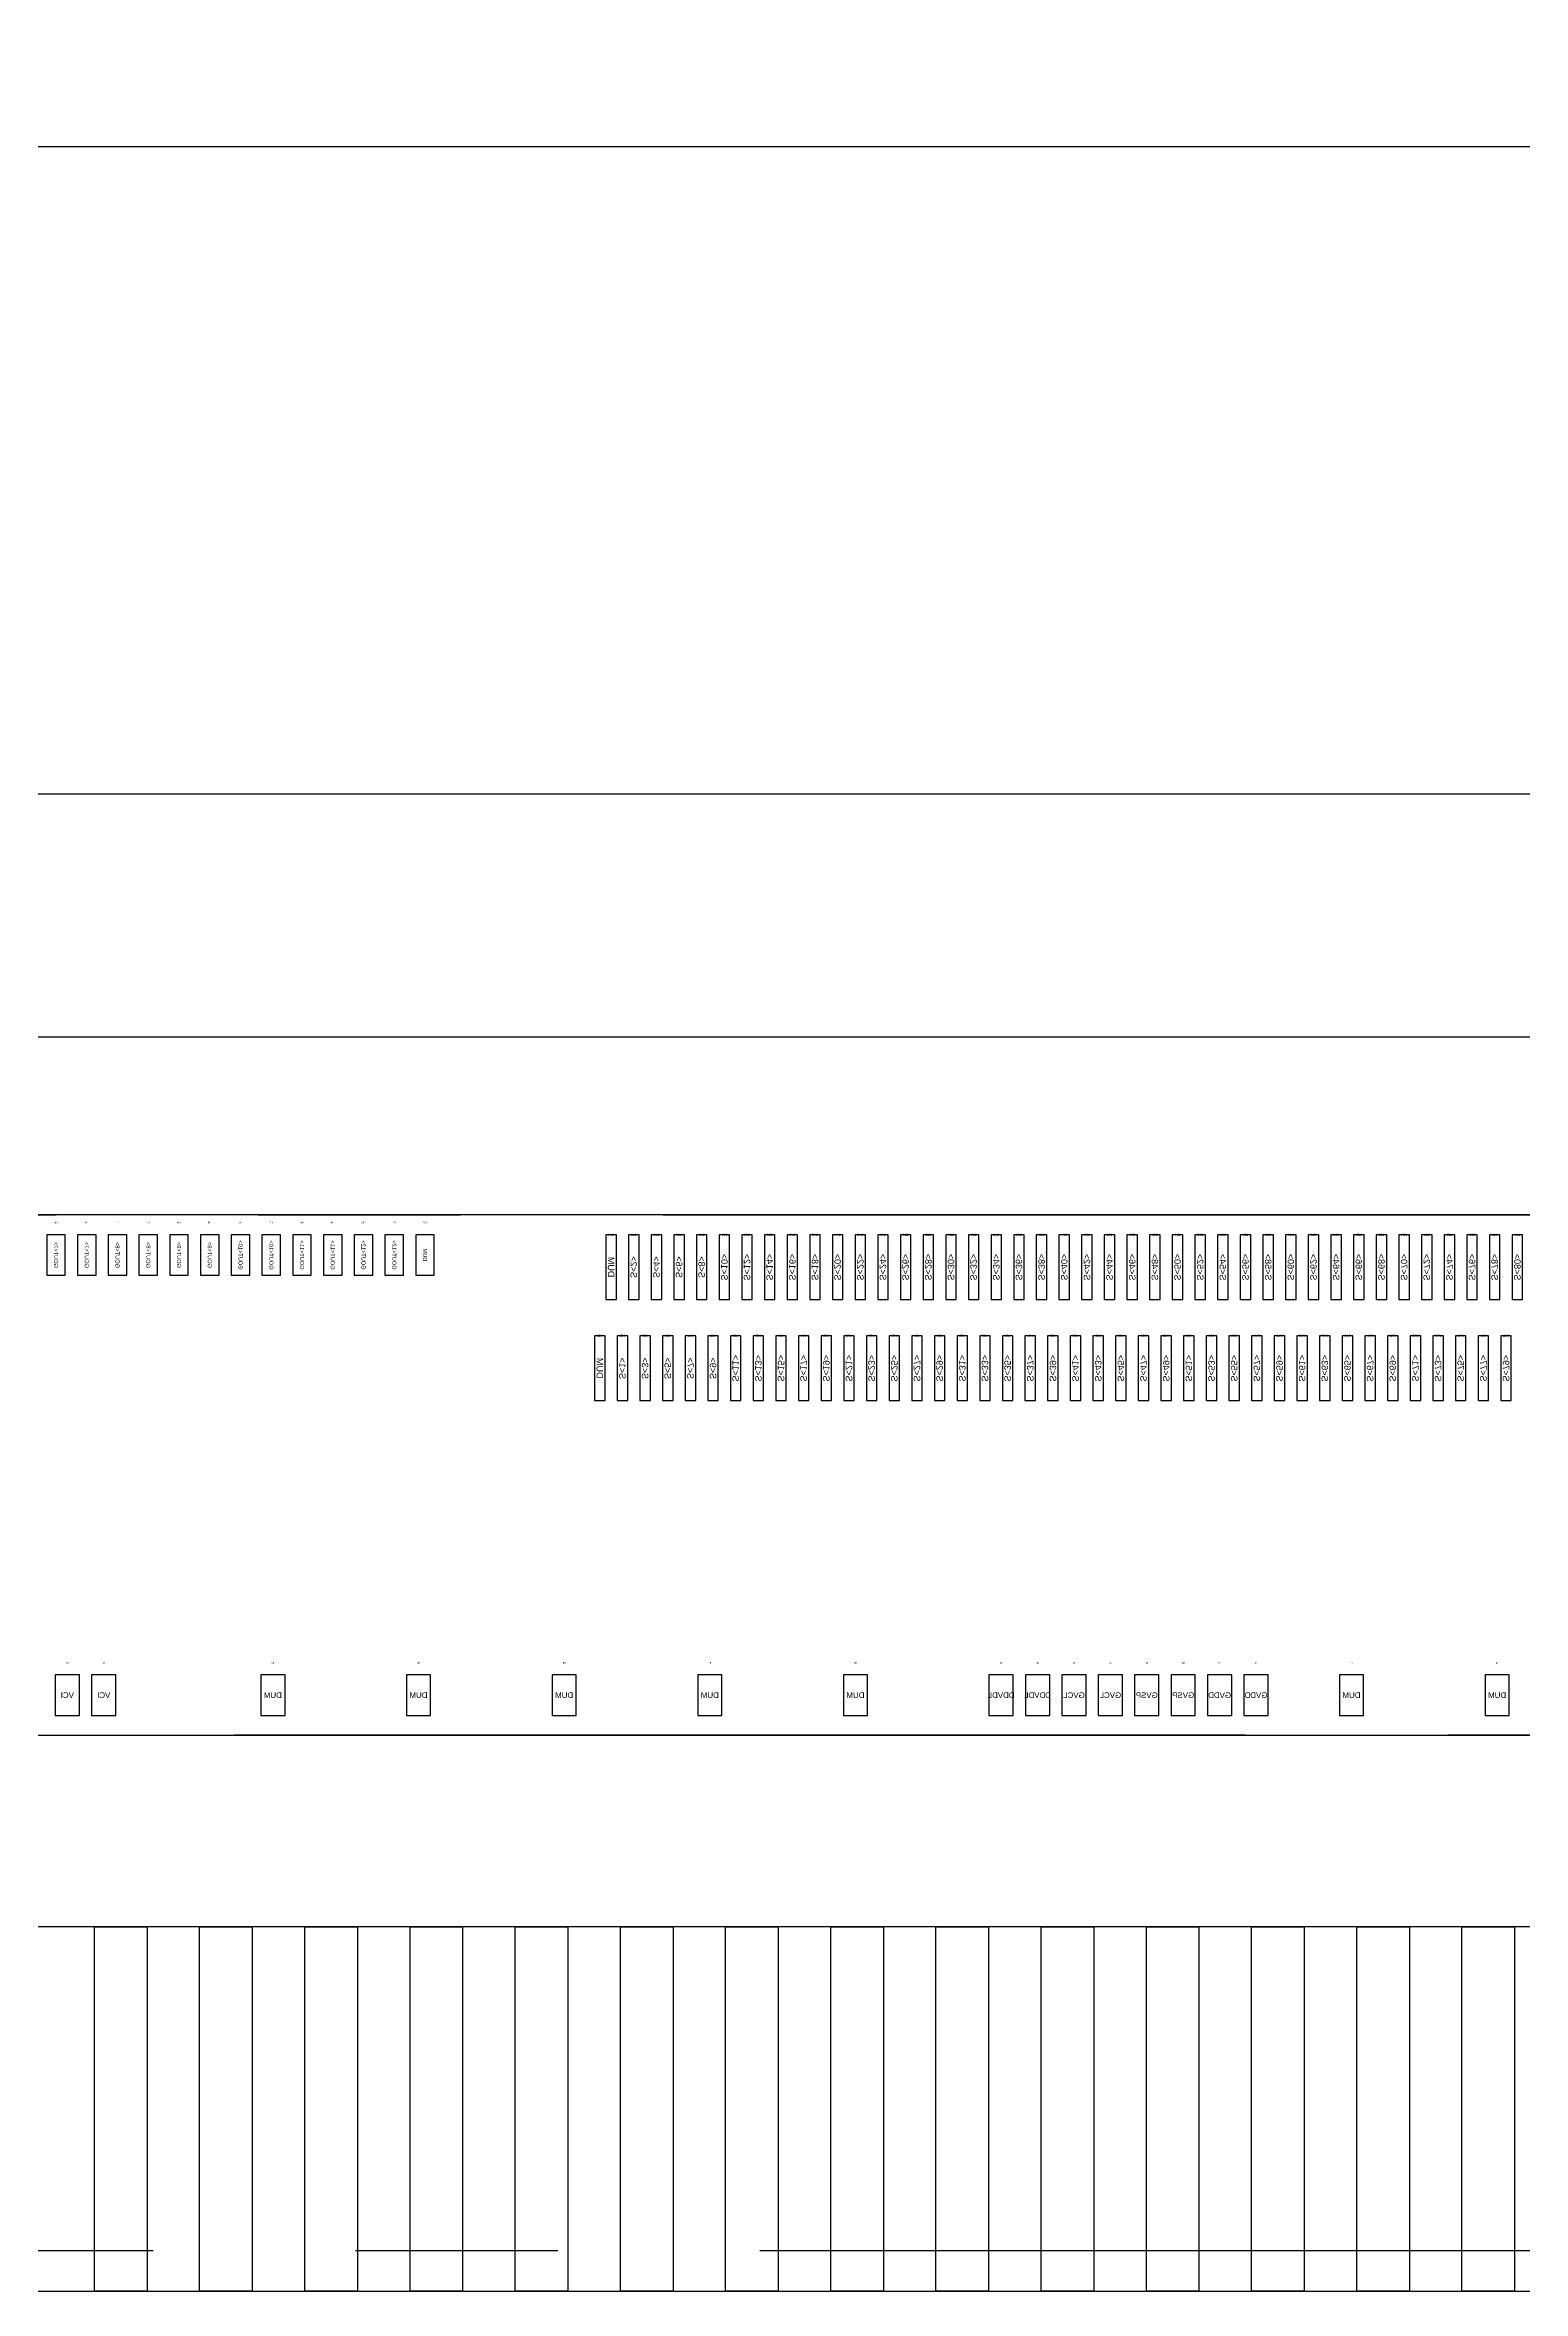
# Model space of a CAD drawing. Header units: millimetres. Extents: x 818 to 1306, y 1648 to 2013.
# Drawn here: x 947.081 to 948.908, y 1840.103 to 1842.879 of the extents above; entities that cross this region are included whole.
import ezdxf
from ezdxf.enums import TextEntityAlignment as Align

# ---------------------------------------------------------------- set-up
doc = ezdxf.new("R2010")
doc.units = ezdxf.units.MM
doc.linetypes.add('CENTER', pattern=[2, 1.25, -0.25, 0.25, -0.25])
for name, color, linetype in [('110_000', 3, 'Continuous'), ('192_000', 3, 'Continuous'), ('249_254', 3, 'Continuous'), ('ARRAY', 255, 'Continuous'), ('center', 1, 'CENTER'), ('CF', 211, 'Continuous'), ('FPC', 30, 'Continuous')]:
    doc.layers.add(name, color=color, linetype=linetype)
doc.layers.add('尺寸线 DIM', color=3, linetype='Continuous', lineweight=15)
doc.styles.get("Standard").update_dxf_attribs({"font": 'arial.ttf'})
doc.styles.add('TITLE', font='arial.ttf')
doc.dimstyles.new('ISO-25$7', dxfattribs={"dimscale": 0.5, "dimtxt": 2.5, "dimasz": 2, "dimexe": 0.65, "dimexo": 0, "dimtad": 0, "dimdsep": 46, "dimtxsty": 'TITLE', "dimcen": 1.6, "dimclrd": 7, "dimclre": 73, "dimclrt": 7, "dimazin": 0, "dimtfac": 1, "dimtofl": 0, "dimtmove": 0, "dimatfit": 0, "dimfxl": 1, "dimtolj": 1, "dimlwd": 9, "dimlwe": 9, "dimarcsym": 0})

# ---------------------------------------------------------------- blocks, each defined once
blk = doc.blocks.new('NV3006A1N_PAD')
at = {"layer": '110_000'}
for points in [[(2.2975, 0.217), (2.2975, 0.297), (2.3105, 0.297), (2.3105, 0.217), (2.2975, 0.217)], [(2.3255, 0.217), (2.3255, 0.297), (2.3385, 0.297), (2.3385, 0.217), (2.3255, 0.217)], [(2.3535, 0.217), (2.3535, 0.297), (2.3665, 0.297), (2.3665, 0.217), (2.3535, 0.217)], [(2.3815, 0.217), (2.3815, 0.297), (2.3945, 0.297), (2.3945, 0.217), (2.3815, 0.217)], [(2.4095, 0.217), (2.4095, 0.297), (2.4225, 0.297), (2.4225, 0.217), (2.4095, 0.217)], [(2.4375, 0.217), (2.4375, 0.297), (2.4505, 0.297), (2.4505, 0.217), (2.4375, 0.217)], [(2.4655, 0.217), (2.4655, 0.297), (2.4785, 0.297), (2.4785, 0.217), (2.4655, 0.217)], [(2.4935, 0.217), (2.4935, 0.297), (2.5065, 0.297), (2.5065, 0.217), (2.4935, 0.217)], [(2.5215, 0.217), (2.5215, 0.297), (2.5345, 0.297), (2.5345, 0.217), (2.5215, 0.217)], [(2.5495, 0.217), (2.5495, 0.297), (2.5625, 0.297), (2.5625, 0.217), (2.5495, 0.217)], [(2.5775, 0.217), (2.5775, 0.297), (2.5905, 0.297), (2.5905, 0.217), (2.5775, 0.217)], [(2.6055, 0.217), (2.6055, 0.297), (2.6185, 0.297), (2.6185, 0.217), (2.6055, 0.217)], [(2.6335, 0.217), (2.6335, 0.297), (2.6465, 0.297), (2.6465, 0.217), (2.6335, 0.217)], [(2.6615, 0.217), (2.6615, 0.297), (2.6745, 0.297), (2.6745, 0.217), (2.6615, 0.217)], [(2.6895, 0.217), (2.6895, 0.297), (2.7025, 0.297), (2.7025, 0.217), (2.6895, 0.217)], [(2.7175, 0.217), (2.7175, 0.297), (2.7305, 0.297), (2.7305, 0.217), (2.7175, 0.217)], [(2.7455, 0.217), (2.7455, 0.297), (2.7585, 0.297), (2.7585, 0.217), (2.7455, 0.217)], [(2.7735, 0.217), (2.7735, 0.297), (2.7865, 0.297), (2.7865, 0.217), (2.7735, 0.217)], [(2.8015, 0.217), (2.8015, 0.297), (2.8145, 0.297), (2.8145, 0.217), (2.8015, 0.217)], [(2.8295, 0.217), (2.8295, 0.297), (2.8425, 0.297), (2.8425, 0.217), (2.8295, 0.217)], [(2.8575, 0.217), (2.8575, 0.297), (2.8705, 0.297), (2.8705, 0.217), (2.8575, 0.217)], [(2.8855, 0.217), (2.8855, 0.297), (2.8985, 0.297), (2.8985, 0.217), (2.8855, 0.217)], [(2.9135, 0.217), (2.9135, 0.297), (2.9265, 0.297), (2.9265, 0.217), (2.9135, 0.217)], [(2.9415, 0.217), (2.9415, 0.297), (2.9545, 0.297), (2.9545, 0.217), (2.9415, 0.217)], [(2.9695, 0.217), (2.9695, 0.297), (2.9825, 0.297), (2.9825, 0.217), (2.9695, 0.217)], [(2.9975, 0.217), (2.9975, 0.297), (3.0105, 0.297), (3.0105, 0.217), (2.9975, 0.217)], [(3.0255, 0.217), (3.0255, 0.297), (3.0385, 0.297), (3.0385, 0.217), (3.0255, 0.217)], [(3.0535, 0.217), (3.0535, 0.297), (3.0665, 0.297), (3.0665, 0.217), (3.0535, 0.217)], [(3.0815, 0.217), (3.0815, 0.297), (3.0945, 0.297), (3.0945, 0.217), (3.0815, 0.217)], [(3.1095, 0.217), (3.1095, 0.297), (3.1225, 0.297), (3.1225, 0.217), (3.1095, 0.217)], [(3.1375, 0.217), (3.1375, 0.297), (3.1505, 0.297), (3.1505, 0.217), (3.1375, 0.217)], [(3.1655, 0.217), (3.1655, 0.297), (3.1785, 0.297), (3.1785, 0.217), (3.1655, 0.217)], [(3.1935, 0.217), (3.1935, 0.297), (3.2065, 0.297), (3.2065, 0.217), (3.1935, 0.217)], [(3.2215, 0.217), (3.2215, 0.297), (3.2345, 0.297), (3.2345, 0.217), (3.2215, 0.217)], [(3.2495, 0.217), (3.2495, 0.297), (3.2625, 0.297), (3.2625, 0.217), (3.2495, 0.217)], [(3.2775, 0.217), (3.2775, 0.297), (3.2905, 0.297), (3.2905, 0.217), (3.2775, 0.217)], [(3.3055, 0.217), (3.3055, 0.297), (3.3185, 0.297), (3.3185, 0.217), (3.3055, 0.217)], [(3.3335, 0.217), (3.3335, 0.297), (3.3465, 0.297), (3.3465, 0.217), (3.3335, 0.217)], [(3.3615, 0.217), (3.3615, 0.297), (3.3745, 0.297), (3.3745, 0.217), (3.3615, 0.217)], [(3.3895, 0.217), (3.3895, 0.297), (3.4025, 0.297), (3.4025, 0.217), (3.3895, 0.217)], [(3.4175, 0.217), (3.4175, 0.297), (3.4305, 0.297), (3.4305, 0.217), (3.4175, 0.217)], [(3.6425, 0.247), (3.6425, 0.297), (3.6655, 0.297), (3.6655, 0.247), (3.6425, 0.247)], [(3.6805, 0.247), (3.6805, 0.297), (3.7035, 0.297), (3.7035, 0.247), (3.6805, 0.247)], [(3.7185, 0.247), (3.7185, 0.297), (3.7415, 0.297), (3.7415, 0.247), (3.7185, 0.247)], [(3.7565, 0.247), (3.7565, 0.297), (3.7795, 0.297), (3.7795, 0.247), (3.7565, 0.247)], [(3.7945, 0.247), (3.7945, 0.297), (3.8175, 0.297), (3.8175, 0.247), (3.7945, 0.247)], [(3.8325, 0.247), (3.8325, 0.297), (3.8555, 0.297), (3.8555, 0.247), (3.8325, 0.247)], [(3.8705, 0.247), (3.8705, 0.297), (3.8935, 0.297), (3.8935, 0.247), (3.8705, 0.247)], [(3.9085, 0.247), (3.9085, 0.297), (3.9315, 0.297), (3.9315, 0.247), (3.9085, 0.247)], [(3.9465, 0.247), (3.9465, 0.297), (3.9695, 0.297), (3.9695, 0.247), (3.9465, 0.247)], [(3.9845, 0.247), (3.9845, 0.297), (4.0075, 0.297), (4.0075, 0.247), (3.9845, 0.247)], [(4.0225, 0.247), (4.0225, 0.297), (4.0455, 0.297), (4.0455, 0.247), (4.0225, 0.247)], [(4.0605, 0.247), (4.0605, 0.297), (4.0835, 0.297), (4.0835, 0.247), (4.0605, 0.247)], [(4.0985, 0.247), (4.0985, 0.297), (4.1215, 0.297), (4.1215, 0.247), (4.0985, 0.247)], [(2.3115, 0.092), (2.3115, 0.172), (2.3245, 0.172), (2.3245, 0.092), (2.3115, 0.092)], [(2.3395, 0.092), (2.3395, 0.172), (2.3525, 0.172), (2.3525, 0.092), (2.3395, 0.092)], [(2.3675, 0.092), (2.3675, 0.172), (2.3805, 0.172), (2.3805, 0.092), (2.3675, 0.092)], [(2.3955, 0.092), (2.3955, 0.172), (2.4085, 0.172), (2.4085, 0.092), (2.3955, 0.092)], [(2.4235, 0.092), (2.4235, 0.172), (2.4365, 0.172), (2.4365, 0.092), (2.4235, 0.092)], [(2.4515, 0.092), (2.4515, 0.172), (2.4645, 0.172), (2.4645, 0.092), (2.4515, 0.092)], [(2.4795, 0.092), (2.4795, 0.172), (2.4925, 0.172), (2.4925, 0.092), (2.4795, 0.092)], [(2.5075, 0.092), (2.5075, 0.172), (2.5205, 0.172), (2.5205, 0.092), (2.5075, 0.092)], [(2.5355, 0.092), (2.5355, 0.172), (2.5485, 0.172), (2.5485, 0.092), (2.5355, 0.092)], [(2.5635, 0.092), (2.5635, 0.172), (2.5765, 0.172), (2.5765, 0.092), (2.5635, 0.092)], [(2.5915, 0.092), (2.5915, 0.172), (2.6045, 0.172), (2.6045, 0.092), (2.5915, 0.092)], [(2.6195, 0.092), (2.6195, 0.172), (2.6325, 0.172), (2.6325, 0.092), (2.6195, 0.092)], [(2.6475, 0.092), (2.6475, 0.172), (2.6605, 0.172), (2.6605, 0.092), (2.6475, 0.092)], [(2.6755, 0.092), (2.6755, 0.172), (2.6885, 0.172), (2.6885, 0.092), (2.6755, 0.092)], [(2.7035, 0.092), (2.7035, 0.172), (2.7165, 0.172), (2.7165, 0.092), (2.7035, 0.092)], [(2.7315, 0.092), (2.7315, 0.172), (2.7445, 0.172), (2.7445, 0.092), (2.7315, 0.092)], [(2.7595, 0.092), (2.7595, 0.172), (2.7725, 0.172), (2.7725, 0.092), (2.7595, 0.092)], [(2.7875, 0.092), (2.7875, 0.172), (2.8005, 0.172), (2.8005, 0.092), (2.7875, 0.092)], [(2.8155, 0.092), (2.8155, 0.172), (2.8285, 0.172), (2.8285, 0.092), (2.8155, 0.092)], [(2.8435, 0.092), (2.8435, 0.172), (2.8565, 0.172), (2.8565, 0.092), (2.8435, 0.092)], [(2.8715, 0.092), (2.8715, 0.172), (2.8845, 0.172), (2.8845, 0.092), (2.8715, 0.092)], [(2.8995, 0.092), (2.8995, 0.172), (2.9125, 0.172), (2.9125, 0.092), (2.8995, 0.092)], [(2.9275, 0.092), (2.9275, 0.172), (2.9405, 0.172), (2.9405, 0.092), (2.9275, 0.092)], [(2.9555, 0.092), (2.9555, 0.172), (2.9685, 0.172), (2.9685, 0.092), (2.9555, 0.092)], [(2.9835, 0.092), (2.9835, 0.172), (2.9965, 0.172), (2.9965, 0.092), (2.9835, 0.092)], [(3.0115, 0.092), (3.0115, 0.172), (3.0245, 0.172), (3.0245, 0.092), (3.0115, 0.092)], [(3.0395, 0.092), (3.0395, 0.172), (3.0525, 0.172), (3.0525, 0.092), (3.0395, 0.092)], [(3.0675, 0.092), (3.0675, 0.172), (3.0805, 0.172), (3.0805, 0.092), (3.0675, 0.092)], [(3.0955, 0.092), (3.0955, 0.172), (3.1085, 0.172), (3.1085, 0.092), (3.0955, 0.092)], [(3.1235, 0.092), (3.1235, 0.172), (3.1365, 0.172), (3.1365, 0.092), (3.1235, 0.092)], [(3.1515, 0.092), (3.1515, 0.172), (3.1645, 0.172), (3.1645, 0.092), (3.1515, 0.092)], [(3.1795, 0.092), (3.1795, 0.172), (3.1925, 0.172), (3.1925, 0.092), (3.1795, 0.092)], [(3.2075, 0.092), (3.2075, 0.172), (3.2205, 0.172), (3.2205, 0.092), (3.2075, 0.092)], [(3.2355, 0.092), (3.2355, 0.172), (3.2485, 0.172), (3.2485, 0.092), (3.2355, 0.092)], [(3.2635, 0.092), (3.2635, 0.172), (3.2765, 0.172), (3.2765, 0.092), (3.2635, 0.092)], [(3.2915, 0.092), (3.2915, 0.172), (3.3045, 0.172), (3.3045, 0.092), (3.2915, 0.092)], [(3.3195, 0.092), (3.3195, 0.172), (3.3325, 0.172), (3.3325, 0.092), (3.3195, 0.092)], [(3.3475, 0.092), (3.3475, 0.172), (3.3605, 0.172), (3.3605, 0.092), (3.3475, 0.092)], [(3.3755, 0.092), (3.3755, 0.172), (3.3885, 0.172), (3.3885, 0.092), (3.3755, 0.092)], [(3.4035, 0.092), (3.4035, 0.172), (3.4165, 0.172), (3.4165, 0.092), (3.4035, 0.092)], [(3.4315, 0.092), (3.4315, 0.172), (3.4445, 0.172), (3.4445, 0.092), (3.4315, 0.092)], [(2.314, -0.297), (2.314, -0.247), (2.344, -0.247), (2.344, -0.297), (2.314, -0.297)], [(2.494, -0.297), (2.494, -0.247), (2.524, -0.247), (2.524, -0.297), (2.494, -0.297)], [(2.612, -0.297), (2.612, -0.247), (2.642, -0.247), (2.642, -0.297), (2.612, -0.297)], [(2.657, -0.297), (2.657, -0.247), (2.687, -0.247), (2.687, -0.297), (2.657, -0.297)], [(2.702, -0.297), (2.702, -0.247), (2.732, -0.247), (2.732, -0.297), (2.702, -0.297)], [(2.747, -0.297), (2.747, -0.247), (2.777, -0.247), (2.777, -0.297), (2.747, -0.297)], [(2.792, -0.297), (2.792, -0.247), (2.822, -0.247), (2.822, -0.297), (2.792, -0.297)], [(2.837, -0.297), (2.837, -0.247), (2.867, -0.247), (2.867, -0.297), (2.837, -0.297)], [(2.882, -0.297), (2.882, -0.247), (2.912, -0.247), (2.912, -0.297), (2.882, -0.297)], [(2.927, -0.297), (2.927, -0.247), (2.957, -0.247), (2.957, -0.297), (2.927, -0.297)], [(3.107, -0.297), (3.107, -0.247), (3.137, -0.247), (3.137, -0.297), (3.107, -0.297)], [(3.287, -0.297), (3.287, -0.247), (3.317, -0.247), (3.317, -0.297), (3.287, -0.297)], [(3.467, -0.297), (3.467, -0.247), (3.497, -0.247), (3.497, -0.297), (3.467, -0.297)], [(3.647, -0.297), (3.647, -0.247), (3.677, -0.247), (3.677, -0.297), (3.647, -0.297)], [(3.827, -0.297), (3.827, -0.247), (3.857, -0.247), (3.857, -0.297), (3.827, -0.297)], [(4.036, -0.297), (4.036, -0.247), (4.066, -0.247), (4.066, -0.297), (4.036, -0.297)], [(4.081, -0.297), (4.081, -0.247), (4.111, -0.247), (4.111, -0.297), (4.081, -0.297)]]:
    blk.add_lwpolyline(points, dxfattribs=at)
at = {"layer": '249_254'}
blk.add_lwpolyline([(-5.36, -0.3215), (-5.36, 0.3215), (5.36, 0.3215), (5.36, -0.3215), (-5.36, -0.3215)], dxfattribs=at)
at = {"layer": '110_000'}
for s, height, p in [('DUM', 0.005, (3.654, 0.272)), ('GOUT<12>', 0.005, (3.692, 0.272)), ('GOUT<12>', 0.005, (3.73, 0.272)), ('GOUT<11>', 0.005, (3.768, 0.272)), ('GOUT<11>', 0.005, (3.806, 0.272)), ('GOUT<10>', 0.005, (3.844, 0.272)), ('GOUT<10>', 0.005, (3.882, 0.272)), ('GOUT<9>', 0.005, (3.92, 0.272)), ('GOUT<9>', 0.005, (3.958, 0.272)), ('GOUT<8>', 0.005, (3.996, 0.272)), ('GOUT<8>', 0.005, (4.034, 0.272)), ('GOUT<7>', 0.005, (4.072, 0.272)), ('GOUT<7>', 0.005, (4.11, 0.272)), ('S<80>', 0.008, (2.304, 0.257)), ('S<78>', 0.008, (2.332, 0.257)), ('S<76>', 0.008, (2.36, 0.257)), ('S<74>', 0.008, (2.388, 0.257)), ('S<72>', 0.008, (2.416, 0.257)), ('S<70>', 0.008, (2.444, 0.257)), ('S<68>', 0.008, (2.472, 0.257)), ('S<66>', 0.008, (2.5, 0.257)), ('S<64>', 0.008, (2.528, 0.257)), ('S<62>', 0.008, (2.556, 0.257)), ('S<60>', 0.008, (2.584, 0.257)), ('S<58>', 0.008, (2.612, 0.257)), ('S<56>', 0.008, (2.64, 0.257)), ('S<54>', 0.008, (2.668, 0.257)), ('S<52>', 0.008, (2.696, 0.257)), ('S<50>', 0.008, (2.724, 0.257)), ('S<48>', 0.008, (2.752, 0.257)), ('S<46>', 0.008, (2.78, 0.257)), ('S<44>', 0.008, (2.808, 0.257)), ('S<42>', 0.008, (2.836, 0.257)), ('S<40>', 0.008, (2.864, 0.257)), ('S<38>', 0.008, (2.892, 0.257)), ('S<36>', 0.008, (2.92, 0.257)), ('S<34>', 0.008, (2.948, 0.257)), ('S<32>', 0.008, (2.976, 0.257)), ('S<30>', 0.008, (3.004, 0.257)), ('S<28>', 0.008, (3.032, 0.257)), ('S<26>', 0.008, (3.06, 0.257)), ('S<24>', 0.008, (3.088, 0.257)), ('S<22>', 0.008, (3.116, 0.257)), ('S<20>', 0.008, (3.144, 0.257)), ('S<18>', 0.008, (3.172, 0.257)), ('S<16>', 0.008, (3.2, 0.257)), ('S<14>', 0.008, (3.228, 0.257)), ('S<12>', 0.008, (3.256, 0.257)), ('S<10>', 0.008, (3.284, 0.257)), ('S<8>', 0.008, (3.312, 0.257)), ('S<6>', 0.008, (3.34, 0.257)), ('S<4>', 0.008, (3.368, 0.257)), ('S<2>', 0.008, (3.396, 0.257)), ('DUM', 0.008, (3.424, 0.257)), ('S<79>', 0.008, (2.318, 0.132)), ('S<77>', 0.008, (2.346, 0.132)), ('S<75>', 0.008, (2.374, 0.132)), ('S<73>', 0.008, (2.402, 0.132)), ('S<71>', 0.008, (2.43, 0.132)), ('S<69>', 0.008, (2.458, 0.132)), ('S<67>', 0.008, (2.486, 0.132)), ('S<65>', 0.008, (2.514, 0.132)), ('S<63>', 0.008, (2.542, 0.132)), ('S<61>', 0.008, (2.57, 0.132)), ('S<59>', 0.008, (2.598, 0.132)), ('S<57>', 0.008, (2.626, 0.132)), ('S<55>', 0.008, (2.654, 0.132)), ('S<53>', 0.008, (2.682, 0.132)), ('S<51>', 0.008, (2.71, 0.132)), ('S<49>', 0.008, (2.738, 0.132)), ('S<47>', 0.008, (2.766, 0.132)), ('S<45>', 0.008, (2.794, 0.132)), ('S<43>', 0.008, (2.822, 0.132)), ('S<41>', 0.008, (2.85, 0.132)), ('S<39>', 0.008, (2.878, 0.132)), ('S<37>', 0.008, (2.906, 0.132)), ('S<35>', 0.008, (2.934, 0.132)), ('S<33>', 0.008, (2.962, 0.132)), ('S<31>', 0.008, (2.99, 0.132)), ('S<29>', 0.008, (3.018, 0.132)), ('S<27>', 0.008, (3.046, 0.132)), ('S<25>', 0.008, (3.074, 0.132)), ('S<23>', 0.008, (3.102, 0.132)), ('S<21>', 0.008, (3.13, 0.132)), ('S<19>', 0.008, (3.158, 0.132)), ('S<17>', 0.008, (3.186, 0.132)), ('S<15>', 0.008, (3.214, 0.132)), ('S<13>', 0.008, (3.242, 0.132)), ('S<11>', 0.008, (3.27, 0.132)), ('S<9>', 0.008, (3.298, 0.132)), ('S<7>', 0.008, (3.326, 0.132)), ('S<5>', 0.008, (3.354, 0.132)), ('S<3>', 0.008, (3.382, 0.132)), ('S<1>', 0.008, (3.41, 0.132)), ('DUM', 0.008, (3.438, 0.132))]:
    blk.add_text(s, height=height, rotation=90, dxfattribs=at).set_placement(p, align=Align.MIDDLE_CENTER)
for s, p in [('DUM', (2.329, -0.272)), ('DUM', (2.509, -0.272)), ('GVDD', (2.627, -0.272)), ('GVDD', (2.672, -0.272)), ('GVSP', (2.717, -0.272)), ('GVSP', (2.762, -0.272)), ('GVCL', (2.807, -0.272)), ('GVCL', (2.852, -0.272)), ('DDVDL', (2.897, -0.272)), ('DDVDL', (2.942, -0.272)), ('DUM', (3.122, -0.272)), ('DUM', (3.302, -0.272)), ('DUM', (3.482, -0.272)), ('DUM', (3.662, -0.272)), ('DUM', (3.842, -0.272)), ('VCI', (4.051, -0.272)), ('VCI', (4.096, -0.272))]:
    blk.add_text(s, height=0.007, dxfattribs=at).set_placement(p, align=Align.MIDDLE_CENTER)
at = {"layer": '192_000'}
for s, height, p in [('152', 0.002, (3.654, 0.312)), ('151', 0.002, (3.692, 0.312)), ('150', 0.002, (3.73, 0.312)), ('149', 0.002, (3.768, 0.312)), ('148', 0.002, (3.806, 0.312)), ('147', 0.002, (3.844, 0.312)), ('146', 0.002, (3.882, 0.312)), ('145', 0.002, (3.92, 0.312)), ('144', 0.002, (3.958, 0.312)), ('143', 0.002, (3.996, 0.312)), ('142', 0.002, (4.034, 0.312)), ('141', 0.002, (4.072, 0.312)), ('140', 0.002, (4.11, 0.312)), ('234', 0.003, (2.304, 0.297)), ('232', 0.003, (2.332, 0.297)), ('230', 0.003, (2.36, 0.297)), ('228', 0.003, (2.388, 0.297)), ('226', 0.003, (2.416, 0.297)), ('224', 0.003, (2.444, 0.297)), ('222', 0.003, (2.472, 0.297)), ('220', 0.003, (2.5, 0.297)), ('218', 0.003, (2.528, 0.297)), ('216', 0.003, (2.556, 0.297)), ('214', 0.003, (2.584, 0.297)), ('212', 0.003, (2.612, 0.297)), ('210', 0.003, (2.64, 0.297)), ('208', 0.003, (2.668, 0.297)), ('206', 0.003, (2.696, 0.297)), ('204', 0.003, (2.724, 0.297)), ('202', 0.003, (2.752, 0.297)), ('200', 0.003, (2.78, 0.297)), ('198', 0.003, (2.808, 0.297)), ('196', 0.003, (2.836, 0.297)), ('194', 0.003, (2.864, 0.297)), ('192', 0.003, (2.892, 0.297)), ('190', 0.003, (2.92, 0.297)), ('188', 0.003, (2.948, 0.297)), ('186', 0.003, (2.976, 0.297)), ('184', 0.003, (3.004, 0.297)), ('182', 0.003, (3.032, 0.297)), ('180', 0.003, (3.06, 0.297)), ('178', 0.003, (3.088, 0.297)), ('176', 0.003, (3.116, 0.297)), ('174', 0.003, (3.144, 0.297)), ('172', 0.003, (3.172, 0.297)), ('170', 0.003, (3.2, 0.297)), ('168', 0.003, (3.228, 0.297)), ('166', 0.003, (3.256, 0.297)), ('164', 0.003, (3.284, 0.297)), ('162', 0.003, (3.312, 0.297)), ('160', 0.003, (3.34, 0.297)), ('158', 0.003, (3.368, 0.297)), ('156', 0.003, (3.396, 0.297)), ('154', 0.003, (3.424, 0.297)), ('233', 0.003, (2.318, 0.172)), ('231', 0.003, (2.346, 0.172)), ('229', 0.003, (2.374, 0.172)), ('227', 0.003, (2.402, 0.172)), ('225', 0.003, (2.43, 0.172)), ('223', 0.003, (2.458, 0.172)), ('221', 0.003, (2.486, 0.172)), ('219', 0.003, (2.514, 0.172)), ('217', 0.003, (2.542, 0.172)), ('215', 0.003, (2.57, 0.172)), ('213', 0.003, (2.598, 0.172)), ('211', 0.003, (2.626, 0.172)), ('209', 0.003, (2.654, 0.172)), ('207', 0.003, (2.682, 0.172)), ('205', 0.003, (2.71, 0.172)), ('203', 0.003, (2.738, 0.172)), ('201', 0.003, (2.766, 0.172)), ('199', 0.003, (2.794, 0.172)), ('197', 0.003, (2.822, 0.172)), ('195', 0.003, (2.85, 0.172)), ('193', 0.003, (2.878, 0.172)), ('191', 0.003, (2.906, 0.172)), ('189', 0.003, (2.934, 0.172)), ('187', 0.003, (2.962, 0.172)), ('185', 0.003, (2.99, 0.172)), ('183', 0.003, (3.018, 0.172)), ('181', 0.003, (3.046, 0.172)), ('179', 0.003, (3.074, 0.172)), ('177', 0.003, (3.102, 0.172)), ('175', 0.003, (3.13, 0.172)), ('173', 0.003, (3.158, 0.172)), ('171', 0.003, (3.186, 0.172)), ('169', 0.003, (3.214, 0.172)), ('167', 0.003, (3.242, 0.172)), ('165', 0.003, (3.27, 0.172)), ('163', 0.003, (3.298, 0.172)), ('161', 0.003, (3.326, 0.172)), ('159', 0.003, (3.354, 0.172)), ('157', 0.003, (3.382, 0.172)), ('155', 0.003, (3.41, 0.172)), ('153', 0.003, (3.438, 0.172)), ('76', 0.002, (2.329, -0.232)), ('77', 0.002, (2.509, -0.232)), ('78', 0.002, (2.627, -0.232)), ('79', 0.002, (2.672, -0.232)), ('80', 0.002, (2.717, -0.232)), ('81', 0.002, (2.762, -0.232)), ('82', 0.002, (2.807, -0.232)), ('83', 0.002, (2.852, -0.232)), ('84', 0.002, (2.897, -0.232)), ('85', 0.002, (2.942, -0.232)), ('86', 0.002, (3.122, -0.232)), ('87', 0.002, (3.302, -0.232)), ('88', 0.002, (3.482, -0.232)), ('89', 0.002, (3.662, -0.232)), ('90', 0.002, (3.842, -0.232)), ('91', 0.002, (4.051, -0.232)), ('92', 0.002, (4.096, -0.232))]:
    blk.add_text(s, height=height, dxfattribs=at).set_placement(p, align=Align.MIDDLE_CENTER)
blk = doc.blocks.new('AR_IC_ALL')
at = {"layer": 'center'}
blk.add_lwpolyline([(0, 0), (10.72, 0), (10.72, 0.643), (0, 0.643), (0, 0)], dxfattribs=at)
blk.add_blockref('NV3006A1N_PAD', (5.36, 0.3215))
blk = doc.blocks.new('AR_FPC')
at = {"layer": 'center'}
blk.add_lwpolyline([(-5.59, -29.265), (6.58, -29.265), (6.58, -28.865), (-5.59, -28.865), (-5.59, -29.265)], dxfattribs=at)
blk = doc.blocks.new('A$C579B7D62')
at = {"layer": 'ARRAY', "color": 6}
blk.add_lwpolyline([(-11.5395, -66.9858), (11.5395, -66.9858), (11.5395, 0.9002), (-11.5395, 0.9002), (-11.5395, -66.9858)], dxfattribs=at)
at = {"layer": 'CF', "color": 6}
blk.add_lwpolyline([(-11.5395, -65.4358), (11.5395, -65.4358), (11.5395, 0.9002), (-11.5395, 0.9002), (-11.5395, -65.4358)], dxfattribs=at)
at = {"color": 6, "xscale": -1}
blk.add_blockref('AR_IC_ALL', (5.36, -66.2988), dxfattribs=at)
at = {"color": 6}
blk.add_blockref('AR_FPC', (0.35, -37.6708), dxfattribs=at)

msp = doc.modelspace()

# ---------------------------------------------------------------- linework, layer by layer
at = {"color": 5}
msp.add_line((962.0444, 1842.7527), (940.3657, 1842.7527), dxfattribs=at)
for points in [[(939.8655, 1907.6887), (962.5445, 1907.6887), (962.5445, 1841.9527), (939.8655, 1841.9527)], [(947.1425, 1840.5527), (947.2075, 1840.5527), (947.2075, 1840.1027), (947.1425, 1840.1027)], [(947.2725, 1840.5527), (947.3375, 1840.5527), (947.3375, 1840.1027), (947.2725, 1840.1027)], [(947.4025, 1840.5527), (947.4675, 1840.5527), (947.4675, 1840.1027), (947.4025, 1840.1027)], [(947.5325, 1840.5527), (947.5975, 1840.5527), (947.5975, 1840.1027), (947.5325, 1840.1027)], [(947.6625, 1840.5527), (947.7275, 1840.5527), (947.7275, 1840.1027), (947.6625, 1840.1027)], [(947.7925, 1840.5527), (947.8575, 1840.5527), (947.8575, 1840.1027), (947.7925, 1840.1027)], [(947.9225, 1840.5527), (947.9875, 1840.5527), (947.9875, 1840.1027), (947.9225, 1840.1027)], [(948.0525, 1840.5527), (948.1175, 1840.5527), (948.1175, 1840.1027), (948.0525, 1840.1027)], [(948.1825, 1840.5527), (948.2475, 1840.5527), (948.2475, 1840.1027), (948.1825, 1840.1027)], [(948.3125, 1840.5527), (948.3775, 1840.5527), (948.3775, 1840.1027), (948.3125, 1840.1027)], [(948.4425, 1840.5527), (948.5075, 1840.5527), (948.5075, 1840.1027), (948.4425, 1840.1027)], [(948.5725, 1840.5527), (948.6375, 1840.5527), (948.6375, 1840.1027), (948.5725, 1840.1027)], [(948.7025, 1840.5527), (948.7675, 1840.5527), (948.7675, 1840.1027), (948.7025, 1840.1027)], [(948.8325, 1840.5527), (948.8975, 1840.5527), (948.8975, 1840.1027), (948.8325, 1840.1027)]]:
    msp.add_lwpolyline(points, close=True)
at = {"layer": 'FPC', "color": 30, "lineweight": -3}
msp.add_line((958.635, 1840.5527), (945.465, 1840.5527), dxfattribs=at)

# ---------------------------------------------------------------- block references
at = {"layer": '尺寸线 DIM', "color": 0, "ltscale": 5}
msp.add_blockref('A$C579B7D62', (951.205, 1907.0885), dxfattribs=at)

# ---------------------------------------------------------------- leaders
msp.add_leader([(940.8655, 1841.5527), (943.1496, 1844.0955), (952.4403, 1844.0955)], dimstyle='ISO-25$7', override={"dimgap": 0.625, "dimtad": 0})

doc.saveas('drawing.dxf')
